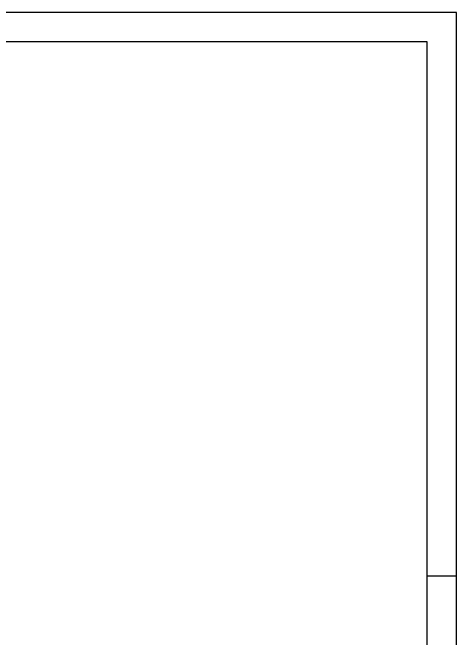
# Model space of a CAD drawing. Header units: millimetres. Extents: x -777 to 412, y -850 to -9.
# Drawn here: x 336.5 to 412.1, y -116.1 to -9.5 of the extents above; entities that cross this region are included whole.
import ezdxf

# ---------------------------------------------------------------- set-up
doc = ezdxf.new("R2010")
doc.units = ezdxf.units.MM

# ---------------------------------------------------------------- blocks, each defined once
blk = doc.blocks.new('Unknown-570390744-1132')
at = {"color": 5, "linetype": 'Continuous'}
for p, q in [((412.09, -9.5), (-776.91, -9.5)), ((412.09, -850.5), (412.09, -9.5)), ((407.09, -14.5), (-771.91, -14.5)), ((407.09, -845.5), (407.09, -14.5)), ((412.09, -105.5), (407.09, -105.5))]:
    blk.add_line(p, q, dxfattribs=at)

msp = doc.modelspace()

# ---------------------------------------------------------------- block references
msp.add_blockref('Unknown-570390744-1132', (0, 0))

doc.saveas('drawing.dxf')
